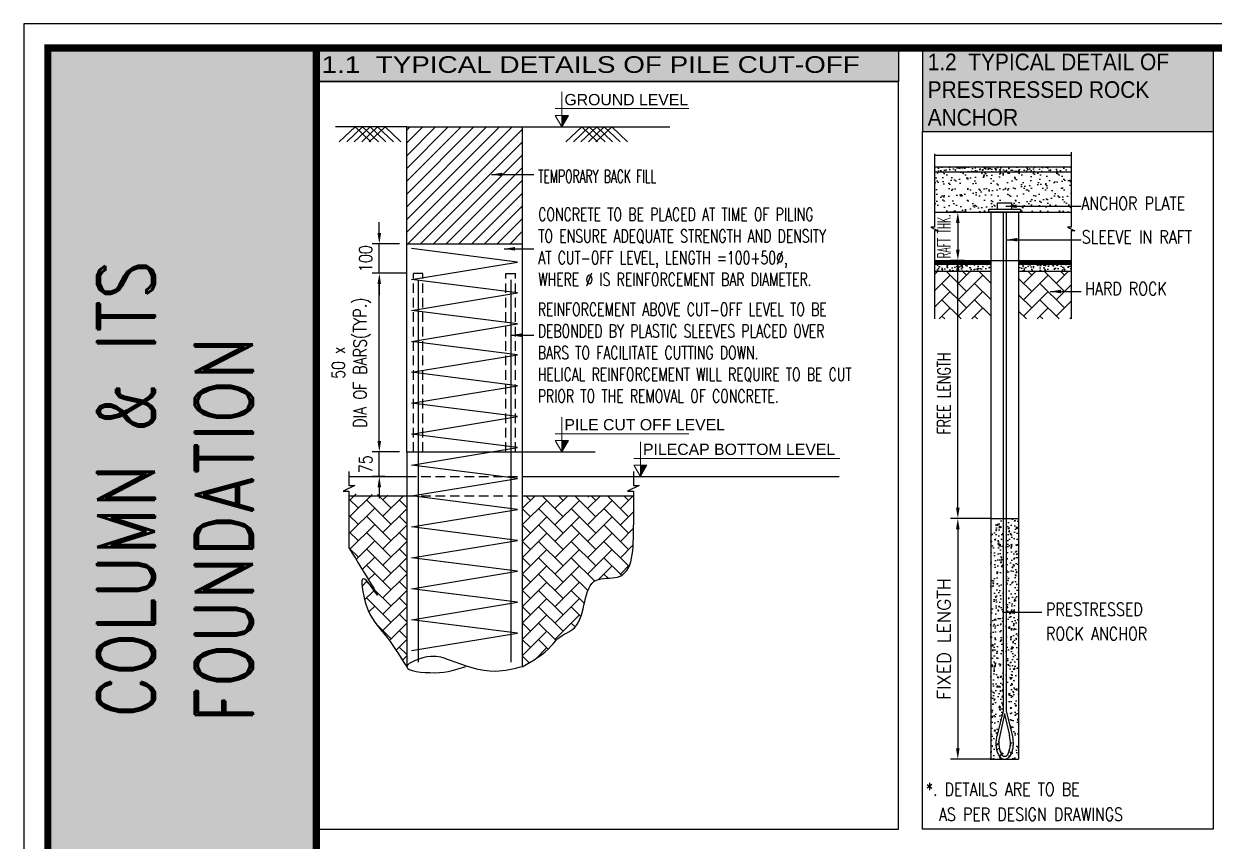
# Model space of a CAD drawing. Header units: inches. Extents: x 74008 to 297778, y 30011 to 129011.
# Drawn here: x 74008 to 98737, y 112036 to 129011 of the extents above; entities that cross this region are included whole.
import ezdxf

# ---------------------------------------------------------------- set-up
doc = ezdxf.new("R2010")
doc.units = ezdxf.units.IN
doc.header["$MEASUREMENT"] = 0
doc.linetypes.add('HIDDEN', pattern=[0.375, 0.25, -0.125])
for name, color, linetype in [('BEAM', 7, 'Continuous'), ('BEAM_BAR', 4, 'Continuous'), ('BEAM_DETAILING_DIMENSION_ARROW', 9, 'Continuous'), ('BEAM_DETAILING_TITLE', 7, 'Continuous'), ('BEAM_LAYOUT_TEXT', 7, 'Continuous'), ('BEAM_SCHEDULE', 7, 'Continuous'), ('BORDER', 5, 'Continuous'), ('COLUMN_CENTER', 1, 'Continuous'), ('HATCH', 8, 'Continuous'), ('RUBBLE', 8, 'Continuous'), ('S-HATCH', 1, 'Continuous'), ('SLABSCHE', 4, 'Continuous')]:
    doc.layers.add(name, color=color, linetype=linetype)
doc.layers.add('Level', color=1, linetype='Continuous', lineweight=15)
doc.styles.add('ARIAL', font='arial.ttf')
doc.styles.add('ROMAND', font='romanD.shx')
doc.styles.add('ROMANS', font='romans.shx')
doc.dimstyles.new('DIM-150', dxfattribs={"dimscale": 150, "dimtxt": 1.8, "dimasz": 1.25, "dimexe": 1, "dimexo": 1, "dimgap": 1, "dimtad": 1, "dimdec": 0, "dimzin": 0, "dimdsep": 46, "dimtxsty": 'ROMANS', "dimblk2": 'DOT', "dimcen": 0.0625, "dimdle": 0.5, "dimclrd": 9, "dimclre": 9, "dimclrt": 7, "dimadec": 0, "dimazin": 0, "dimtfac": 1, "dimtdec": 0, "dimtmove": 0, "dimatfit": 3, "dimfxl": 0, "dimtolj": 1, "dimtzin": 3, "dimarcsym": 0})

# ---------------------------------------------------------------- blocks, each defined once
blk = doc.blocks.new('*T115')
at = {"color": 4}
for p, q in [((0, 0), (12092, 0)), ((0, 0), (0, -696)), ((12092, 0), (12092, -696)), ((0, -696), (12092, -696))]:
    blk.add_line(p, q, dxfattribs=at)
at = {"color": 58}
blk.add_solid([(0, 0), (0, -696), (12092, 0), (12092, -696)], dxfattribs=at)
at = {"color": 3, "insert": (108, -348), "char_height": 345, "width": 11875.85, "attachment_point": 4, "style": 'ARIAL'}
blk.add_mtext('{\\W1.2;1.1  TYPICAL DETAILS OF PILE CUT-OFF}', dxfattribs=at)
blk = doc.blocks.new('*T124')
at = {"layer": 'BEAM_SCHEDULE', "color": 4}
for p, q in [((0, 0), (6038, 0)), ((0, 0), (0, -1735)), ((6038, 0), (6038, -1735)), ((0, -1735), (6038, -1735))]:
    blk.add_line(p, q, dxfattribs=at)
at = {"layer": 'BEAM_SCHEDULE', "color": 58}
blk.add_solid([(0, 0), (0, -1735), (6038, 0), (6038, -1735)], dxfattribs=at)
at = {"layer": 'BEAM_SCHEDULE', "color": 3, "insert": (108, -868), "char_height": 345, "width": 5822.13, "attachment_point": 4, "style": 'ARIAL'}
blk.add_mtext('{\\W0.9;1.2  TYPICAL DETAIL OF\\PPRESTRESSED ROCK ANCHOR}', dxfattribs=at)
blk = doc.blocks.new('*D25')
at = {"layer": 'BEAM_DETAILING_DIMENSION_ARROW', "color": 9, "linetype": 'Continuous', "lineweight": -2}
for p, q in [((93075, 124098), (93561, 124098)), ((93411, 118964), (93411, 123873)), ((94096, 118739), (93261, 118739))]:
    blk.add_line(p, q, dxfattribs=at)
at = {"layer": 'BEAM_DETAILING_DIMENSION_ARROW', "color": 9, "linetype": 'Continuous'}
for points in [[(93373, 123873), (93448, 123873), (93411, 124098)], [(93373, 118964), (93448, 118964), (93411, 118739)]]:
    blk.add_solid(points, dxfattribs=at)
at = {"layer": 'DEFPOINTS', "color": 0, "linetype": 'Continuous'}
for p in [(92925, 124098, 0), (93411, 124098), (94246, 118739, 0)]:
    blk.add_point(p, dxfattribs=at)
at = {"layer": 'BEAM_DETAILING_DIMENSION_ARROW', "color": 7, "linetype": 'Continuous', "lineweight": 0, "insert": (93126, 121337), "char_height": 270, "attachment_point": 5, "rotation": 90, "style": 'ROMANS'}
blk.add_mtext('\\A1;{\\W0.7;FREE LENGTH}', dxfattribs=at)
blk = doc.blocks.new('_DOT')
at = {"color": 0, "linetype": 'ByBlock'}
blk.add_line((-0.5, 0), (-1, 0), dxfattribs=at)
at = {"color": 0, "linetype": 'ByBlock', "const_width": 0.5}
blk.add_lwpolyline([(-0.25, 0, 1), (0.25, 0, 1)], format="xyb", close=True, dxfattribs=at)
blk = doc.blocks.new('*D26')
at = {"layer": 'BEAM_DETAILING_DIMENSION_ARROW', "color": 9, "linetype": 'Continuous', "lineweight": -2}
for p, q in [((94046, 118739), (93261, 118739)), ((93411, 118514), (93411, 113964)), ((94096, 113739), (93261, 113739))]:
    blk.add_line(p, q, dxfattribs=at)
at = {"layer": 'BEAM_DETAILING_DIMENSION_ARROW', "color": 9, "linetype": 'Continuous'}
for points in [[(93373, 118514), (93448, 118514), (93411, 118739)], [(93373, 113964), (93448, 113964), (93411, 113739)]]:
    blk.add_solid(points, dxfattribs=at)
at = {"layer": 'DEFPOINTS', "color": 0, "linetype": 'Continuous'}
for p in [(94196, 118739), (93411, 113739), (94246, 113739, 0)]:
    blk.add_point(p, dxfattribs=at)
at = {"layer": 'BEAM_DETAILING_DIMENSION_ARROW', "color": 7, "linetype": 'Continuous', "lineweight": 0, "insert": (93126, 116239), "char_height": 270, "attachment_point": 5, "rotation": 90, "style": 'ROMANS'}
blk.add_mtext('\\A1;FIXED LENGTH', dxfattribs=at)
blk = doc.blocks.new('*D27')
at = {"layer": 'BEAM_DETAILING_DIMENSION_ARROW', "color": 9, "linetype": 'Continuous', "lineweight": -2}
for p, q in [((93549, 125098), (93261, 125098)), ((93411, 124873), (93411, 124323)), ((93549, 124098), (93261, 124098))]:
    blk.add_line(p, q, dxfattribs=at)
at = {"layer": 'BEAM_DETAILING_DIMENSION_ARROW', "color": 9, "linetype": 'Continuous'}
for points in [[(93373, 124873), (93448, 124873), (93411, 125098)], [(93373, 124323), (93448, 124323), (93411, 124098)]]:
    blk.add_solid(points, dxfattribs=at)
at = {"layer": 'DEFPOINTS', "color": 0, "linetype": 'Continuous'}
for p in [(93699, 125098), (93411, 124098), (93699, 124098, 0)]:
    blk.add_point(p, dxfattribs=at)
at = {"layer": 'BEAM_DETAILING_DIMENSION_ARROW', "color": 7, "linetype": 'Continuous', "lineweight": 0, "insert": (93126, 124598), "char_height": 270, "attachment_point": 5, "rotation": 90, "style": 'ROMANS'}
blk.add_mtext('\\A1;{\\W0.5;RAFT THK.}', dxfattribs=at)
blk = doc.blocks.new('*D92')
at = {"layer": 'BEAM_DETAILING_DIMENSION_ARROW', "color": 9, "lineweight": -2}
for p, q in [((81393, 120346), (81393, 120571)), ((81812, 120121), (81243, 120121)), ((81393, 119609), (81393, 120121)), ((81506, 119609), (81243, 119609)), ((81393, 119384), (81393, 119159))]:
    blk.add_line(p, q, dxfattribs=at)
at = {"layer": 'BEAM_DETAILING_DIMENSION_ARROW', "color": 9}
for points in [[(81355, 120346), (81430, 120346), (81393, 120121)], [(81355, 119384), (81430, 119384), (81393, 119609)]]:
    blk.add_solid(points, dxfattribs=at)
at = {"layer": 'DEFPOINTS', "color": 0}
for p in [(81393, 120121), (81962, 120121), (81656, 119609)]:
    blk.add_point(p, dxfattribs=at)
at = {"layer": 'BEAM_DETAILING_DIMENSION_ARROW', "color": 7, "insert": (81108, 119865), "char_height": 270, "attachment_point": 5, "rotation": 90, "style": 'ROMANS'}
blk.add_mtext('\\A1;{\\W0.8;75}', dxfattribs=at)
blk = doc.blocks.new('*D215')
at = {"layer": 'BEAM_DETAILING_DIMENSION_ARROW', "color": 9, "linetype": 'Continuous', "lineweight": -2}
for p, q in [((81950, 123829), (81243, 123829)), ((81393, 120346), (81393, 123604)), ((81712, 120121), (81243, 120121))]:
    blk.add_line(p, q, dxfattribs=at)
at = {"layer": 'BEAM_DETAILING_DIMENSION_ARROW', "color": 9, "linetype": 'Continuous'}
for points in [[(81355, 123604), (81430, 123604), (81393, 123829)], [(81355, 120346), (81430, 120346), (81393, 120121)]]:
    blk.add_solid(points, dxfattribs=at)
at = {"layer": 'DEFPOINTS', "color": 0, "linetype": 'Continuous'}
for p in [(81393, 123829), (82100, 123829), (81862, 120121)]:
    blk.add_point(p, dxfattribs=at)
at = {"layer": 'BEAM_DETAILING_DIMENSION_ARROW', "color": 7, "linetype": 'Continuous', "lineweight": 0, "insert": (80812, 121975), "char_height": 270, "attachment_point": 5, "rotation": 90, "style": 'ROMANS'}
blk.add_mtext('\\A1;{\\W0.8;50 x \\PDIA OF BARS(TYP.)}', dxfattribs=at)
blk = doc.blocks.new('*D93')
at = {"layer": 'BEAM_DETAILING_DIMENSION_ARROW', "color": 9, "lineweight": -2}
for p, q in [((81393, 124665), (81393, 124890)), ((81812, 124440), (81243, 124440)), ((81393, 123829), (81393, 124440)), ((81506, 123829), (81243, 123829)), ((81393, 123604), (81393, 123379))]:
    blk.add_line(p, q, dxfattribs=at)
at = {"layer": 'BEAM_DETAILING_DIMENSION_ARROW', "color": 9}
for points in [[(81355, 124665), (81430, 124665), (81393, 124440)], [(81355, 123604), (81430, 123604), (81393, 123829)]]:
    blk.add_solid(points, dxfattribs=at)
at = {"layer": 'DEFPOINTS', "color": 0}
for p in [(81393, 124440), (81962, 124440), (81656, 123829)]:
    blk.add_point(p, dxfattribs=at)
at = {"layer": 'BEAM_DETAILING_DIMENSION_ARROW', "color": 7, "insert": (81108, 124134), "char_height": 270, "attachment_point": 5, "rotation": 90, "style": 'ROMANS'}
blk.add_mtext('\\A1;{\\W0.8;100}', dxfattribs=at)

msp = doc.modelspace()

# ---------------------------------------------------------------- hatches: boundary and pattern name
at = {"layer": 'BEAM_DETAILING_DIMENSION_ARROW'}
h = msp.add_hatch(color=138, dxfattribs=at)
h.dxf.hatch_style = 1
h.paths.add_polyline_path([(74507.6, 111786.4), (80085, 111786.4), (80085, 128510.7), (74507.6, 128510.7)])
at = {"layer": 'HATCH', "linetype": 'ByBlock'}
h = msp.add_hatch(dxfattribs=at)
h.set_pattern_fill('AR-SAND', color=256, scale=125, style=0)
h.set_pattern_definition([(37.5, (-552139.6, -133654.44), (-7.87417, 240.85297), [0, -190, 0, -212.5, 0, -203.125]), (7.5, (-552139.6, -133654.44), (221.22209, 352.76826), [0, -102.5, 0, -171.25, 0, -65.625]), (327.5, (-552293.34, -133654.44), (389.26773, 0.70738), [0, -62.5, 0, -225, 0, -293.75]), (317.5, (-552293.34, -133654.44), (375.76583, 109.70945), [0, -31.25, 0, -147.5, 0, -168.75])])
h.paths.add_polyline_path([(95767.6, 125939.1), (92924.7, 125939.1), (92924.7, 125097.6), (94056.2, 125097.6), (94056.2, 125164.3), (94232.6, 125164.3), (94232.6, 125290.6), (94534.6, 125290.6), (94534.6, 125164.3), (94711.1, 125164.3), (94711.1, 125097.6), (95767.6, 125097.6)])
at = {"layer": 'HATCH'}
h = msp.add_hatch(dxfattribs=at)
h.set_pattern_fill('AR-CONC', color=256, scale=37.5, style=0)
h.set_pattern_definition([(50, (-552139.6, -129125.7), (268.97257, -23.53205), [28.125, -309.375]), (355, (-552139.6, -129125.7), (-52.03175, 282.07205), [22.5, -247.5]), (100.451444, (-552117.18, -129127.66), (216.94082, 258.54), [23.90257, -262.92829]), (46.1842, (-552139.6, -129050.7), (400.2155, -62.06973), [42.1875, -464.0625]), (96.635635, (-552106.24, -129055.87), (350.49823, 365.29448), [35.85388, -394.39266]), (351.184164, (-552139.6, -129050.7), (350.49823, 365.29448), [33.75, -371.25]), (21, (-552102.1, -129069.45), (223.840145, -150.982084), [28.125, -309.375]), (326, (-552102.1, -129069.45), (91.24325, 271.93127), [22.5, -247.5]), (71.451445, (-552083.44, -129082.03), (315.08339, 120.94918), [23.90257, -262.92829]), (37.5, (-552139.595, -129125.7), (4.559946, 124.835195), [0, -244.5, 0, -251.25, 0, -248.4375]), (7.5, (-552139.6, -129125.7), (98.651077, 147.904392), [0, -143.25, 0, -238.875, 0, -94.6875]), (327.5, (-552223.22, -129125.7), (200.183414, -8.458077), [0, -93.75, 0, -292.5, 0, -388.125]), (317.5, (-552260.72, -129125.7), (218.694814, 37.53937), [0, -121.875, 0, -194.25, 0, -275.625])])
edge = h.paths.add_edge_path()
edge.add_line((94673.1, 118739), (94416.1, 118739))
edge.add_line((94416.1, 118739), (94416.1, 114760.6))
edge.add_line((94416.1, 114760.6), (94335.6, 114760.6))
edge.add_line((94335.6, 114760.6), (94335.6, 114770))
edge.add_line((94335.6, 114770), (94351.1, 114770))
edge.add_line((94351.1, 114770), (94351.1, 118739))
edge.add_line((94351.1, 118739), (94094.1, 118739))
edge.add_line((94094.1, 118739), (94094.1, 113739))
edge.add_line((94094.1, 113739), (94335.6, 113739))
edge.add_line((94335.6, 113739), (94377.7, 113739))
edge.add_spline(control_points=[(94548.5, 114219.5), (94549.3, 114216.2), (94550.1, 114212.8), (94555.8, 114187.3), (94559.5, 114164.1), (94565.1, 114109.4), (94566.1, 114077.4), (94563.5, 114014.2), (94560, 113982.9), (94551.6, 113938.7), (94548.3, 113924.6), (94540.7, 113897.3), (94536.3, 113884.2), (94526.6, 113859), (94521.2, 113847), (94509.2, 113824.2), (94502.6, 113813.5), (94491, 113797.5), (94486.4, 113791.8), (94476.5, 113781), (94471.3, 113775.9), (94460.2, 113766.4), (94454.3, 113762), (94441.6, 113754.1), (94434.9, 113750.6), (94420.8, 113744.9), (94413.4, 113742.6), (94398, 113739.6), (94390.2, 113738.9), (94374.4, 113739.1), (94366.6, 113740), (94351.4, 113743.3), (94344, 113745.7), (94330, 113751.8), (94323.4, 113755.4), (94308.9, 113764.8), (94301.3, 113771), (94287.3, 113784.4), (94280.8, 113791.7), (94266.6, 113810.3), (94259.2, 113822), (94245.9, 113847.1), (94240, 113860.4), (94227.2, 113894.3), (94221, 113915.7), (94211.1, 113960.5), (94207.4, 113983.9), (94202, 114038.5), (94201.2, 114070), (94203.3, 114119.7), (94204.8, 114138.1), (94209.4, 114174.3), (94212.5, 114191.9), (94217.9, 114215.9), (94219.5, 114222.6), (94221.3, 114229.3)], knot_values=[4.1718624, 4.1718624, 4.1718624, 4.1718624, 4.2085445, 4.2085445, 4.4497687, 4.4497687, 4.7663407, 4.7663407, 5.0829128, 5.0829128, 5.2372848, 5.2372848, 5.3916568, 5.3916568, 5.5460289, 5.5460289, 5.7004009, 5.7004009, 5.7923498, 5.7923498, 5.8842986, 5.8842986, 5.9762475, 5.9762475, 6.0681963, 6.0681963, 6.1601452, 6.1601452, 6.2520941, 6.2520941, 6.3440429, 6.3440429, 6.4359918, 6.4359918, 6.5279406, 6.5279406, 6.6503357, 6.6503357, 6.7727307, 6.7727307, 6.943081, 6.943081, 7.1134314, 7.1134314, 7.3567497, 7.3567497, 7.600068, 7.600068, 7.9119468, 7.9119468, 8.0977995, 8.0977995, 8.2836522, 8.2836522, 8.3582298, 8.3582298, 8.3582298, 8.3582298], degree=3, periodic=0)
edge.add_line((94221.3, 114229.3), (94338, 114685.5))
edge.add_line((94338, 114685.5), (94335.6, 114685.5))
edge.add_line((94335.6, 114685.5), (94335.6, 114676.1))
edge.add_line((94335.6, 114676.1), (94431.6, 114676.1))
edge.add_line((94431.6, 114676.1), (94548.5, 114219.5))
edge.add_spline(control_points=[(94548.5, 114219.5), (94549.3, 114216.2), (94550.1, 114212.8), (94555.8, 114187.3), (94559.5, 114164.1), (94565.1, 114109.4), (94566.1, 114077.4), (94563.5, 114014.2), (94560, 113982.9), (94551.6, 113938.7), (94548.3, 113924.6), (94540.7, 113897.3), (94536.3, 113884.2), (94526.6, 113859), (94521.2, 113847), (94509.2, 113824.2), (94502.6, 113813.5), (94491, 113797.5), (94486.4, 113791.8), (94476.5, 113781), (94471.3, 113775.9), (94460.2, 113766.4), (94454.3, 113762), (94441.6, 113754.1), (94434.9, 113750.6), (94420.8, 113744.9), (94413.4, 113742.6), (94398, 113739.6), (94390.2, 113738.9), (94374.4, 113739.1), (94366.6, 113740), (94351.4, 113743.3), (94344, 113745.7), (94330, 113751.8), (94323.4, 113755.4), (94308.9, 113764.8), (94301.3, 113771), (94287.3, 113784.4), (94280.8, 113791.7), (94266.6, 113810.3), (94259.2, 113822), (94245.9, 113847.1), (94240, 113860.4), (94227.2, 113894.3), (94221, 113915.7), (94211.1, 113960.5), (94207.4, 113983.9), (94202, 114038.5), (94201.2, 114070), (94203.3, 114119.7), (94204.8, 114138.1), (94209.4, 114174.3), (94212.5, 114191.9), (94217.9, 114215.9), (94219.5, 114222.6), (94221.3, 114229.3)], knot_values=[4.1718624, 4.1718624, 4.1718624, 4.1718624, 4.2085445, 4.2085445, 4.4497687, 4.4497687, 4.7663407, 4.7663407, 5.0829128, 5.0829128, 5.2372848, 5.2372848, 5.3916568, 5.3916568, 5.5460289, 5.5460289, 5.7004009, 5.7004009, 5.7923498, 5.7923498, 5.8842986, 5.8842986, 5.9762475, 5.9762475, 6.0681963, 6.0681963, 6.1601452, 6.1601452, 6.2520941, 6.2520941, 6.3440429, 6.3440429, 6.4359918, 6.4359918, 6.5279406, 6.5279406, 6.6503357, 6.6503357, 6.7727307, 6.7727307, 6.943081, 6.943081, 7.1134314, 7.1134314, 7.3567497, 7.3567497, 7.600068, 7.600068, 7.9119468, 7.9119468, 8.0977995, 8.0977995, 8.2836522, 8.2836522, 8.3582298, 8.3582298, 8.3582298, 8.3582298], degree=3, periodic=0)
edge.add_line((94398.8, 113739), (94673.1, 113739))
edge.add_line((94673.1, 113739), (94673.1, 118739))
at = {"layer": 'Level'}
for points in [[(85320.4, 127106.1), (85184.7, 127106.1), (85184.7, 126871)], [(85320.4, 120355.7), (85184.7, 120355.7), (85184.7, 120120.6)], [(86953.2, 119843.9), (86817.5, 119843.9), (86817.5, 119608.8)]]:
    msp.add_hatch(color=11, dxfattribs=at).paths.add_polyline_path(points)
at = {"layer": 'S-HATCH'}
h = msp.add_hatch(dxfattribs=at)
h.set_pattern_fill('ANSI31', color=125, scale=1500, style=0)
h.set_pattern_definition([(45, (-687431.76, -129232.14), (-132.58252, 132.58252), [])])
h.paths.add_polyline_path([(84362.1, 126871), (81962.1, 126871), (81962.1, 124440.3), (84362.1, 124440.3)])
h = msp.add_hatch(dxfattribs=at)
h.set_pattern_fill('AR-CONC', color=8, scale=30, style=0)
h.set_pattern_definition([(50, (-552139.6, -133400.54), (215.178055, -18.82564), [22.5, -247.5]), (355, (-552139.6, -133400.54), (-41.6254, 225.65764), [18, -198]), (100.451444, (-552121.66, -133402.11), (173.552654, 206.832), [19.12206, -210.342634]), (46.1842, (-552139.6, -133340.54), (320.1724, -49.65578), [33.75, -371.25]), (96.635635, (-552112.9, -133344.68), (280.39858, 292.23558), [28.6831, -315.51413]), (351.184164, (-552139.6, -133340.54), (280.39858, 292.23558), [27, -297]), (21, (-552109.6, -133355.54), (179.072116, -120.785667), [22.5, -247.5]), (326, (-552109.6, -133355.54), (72.9946, 217.545014), [18, -198]), (71.451445, (-552094.67, -133365.6), (252.06671, 96.759346), [19.12206, -210.342634]), (37.5, (-552139.595, -133400.54), (3.647957, 99.868156), [0, -195.6, 0, -201, 0, -198.75]), (7.5, (-552139.6, -133400.54), (78.920861, 118.323514), [0, -114.6, 0, -191.1, 0, -75.75]), (327.5, (-552206.495, -133400.54), (160.146731, -6.7664615), [0, -75, 0, -234, 0, -310.5]), (317.5, (-552236.5, -133400.54), (174.95585, 30.031495), [0, -97.5, 0, -155.4, 0, -220.5])])
h.paths.add_polyline_path([(95767.6, 126039.1), (92924.7, 126039.1), (92924.7, 125939.1), (95767.6, 125939.1)])
h = msp.add_hatch(dxfattribs=at)
h.set_pattern_fill('AR-CONC', color=8, scale=30, style=0)
h.set_pattern_definition([(50, (-366761.4, 34470.08), (215.178055, -18.82564), [22.5, -247.5]), (355, (-366761.4, 34470.08), (-41.6254, 225.65764), [18, -198]), (100.451444, (-366743.46, 34468.52), (173.55265, 206.832), [19.12206, -210.34263]), (46.1842, (-366761.4, 34530.08), (320.1724, -49.65578), [33.75, -371.25]), (96.635635, (-366734.7, 34525.95), (280.39858, 292.23558), [28.6831, -315.51413]), (351.18416, (-366761.4, 34530.1), (280.39858, 292.23558), [27, -297]), (21, (-366731.4, 34515.08), (179.072116, -120.78567), [22.5, -247.5]), (326, (-366731.4, 34515.08), (72.9946, 217.54501), [18, -198]), (71.451445, (-366716.47, 34505.02), (252.06671, 96.75935), [19.12206, -210.34263]), (37.5, (-366761.4, 34470.084), (3.647957, 99.868156), [0, -195.6, 0, -201, 0, -198.75]), (7.5, (-366761.4, 34470.08), (78.920861, 118.323514), [0, -114.6, 0, -191.1, 0, -75.75]), (327.5, (-366828.3, 34470.084), (160.146731, -6.766462), [0, -75, 0, -234, 0, -310.5]), (317.5, (-366858.3, 34470.08), (174.95585, 30.031495), [0, -97.5, 0, -155.4, 0, -220.5])])
h.paths.add_polyline_path([(94673.1, 124022.6), (94673.1, 123872.6), (95767.6, 123872.6), (95767.6, 124022.6)])
h.paths.add_polyline_path([(94094.1, 123872.6), (94094.1, 124022.6), (92924.7, 124022.6), (92924.7, 123872.6)])
h = msp.add_hatch(dxfattribs=at)
h.set_pattern_fill('AR-HBONE', color=8, scale=60)
h.set_pattern_definition([(45, (-552139.6, -133654.44), (3e-14, 339.411255), [720, -240]), (135, (-551969.9, -133484.73), (3e-14, 339.411255), [720, -240])])
h.paths.add_polyline_path([(94094.1, 123872.6), (92924.7, 123872.6), (92924.7, 122883.2), (94094.1, 122883.2)])
h.paths.add_polyline_path([(95767.6, 123872.6), (94673.1, 123872.6), (94673.1, 122883.2), (95767.6, 122883.2)])
h = msp.add_hatch(dxfattribs=at)
h.set_pattern_fill('AR-HBONE', color=8, scale=60)
h.set_pattern_definition([(45, (-472452.5, -388975.18), (3e-14, 339.411255), [720, -240]), (135, (-472282.8, -388805.47), (3e-14, 339.411255), [720, -240])])
edge = h.paths.add_edge_path()
edge.add_spline(control_points=[(80763.1, 118128), (81094.9, 117589.2), (81566.3, 116786.5), (80950.4, 117746.6), (81113.4, 116735.4), (81525.6, 116353.4), (81809, 115900.3), (81962.1, 115655.5)], knot_values=[0, 0, 0, 0, 974.5009936, 1346.8206088, 1900.4526651, 2604.151059, 3431.278853, 3431.278853, 3431.278853, 3431.278853], degree=3, periodic=0)
edge.add_line((81962.1, 115655.5), (81962.1, 119208.8))
edge.add_line((81962.1, 119208.8), (80763.1, 119256.8))
edge.add_line((80763.1, 119256.8), (80763.1, 118176))
h = msp.add_hatch(dxfattribs=at)
h.set_pattern_fill('AR-HBONE', color=8, scale=60)
h.set_pattern_definition([(45, (-663699.2, -127470.67), (3e-14, 339.411255), [720, -240]), (135, (-663529.5, -127300.97), (3e-14, 339.411255), [720, -240])])
edge = h.paths.add_edge_path()
edge.add_spline(control_points=[(84362.1, 115658.4), (84584.5, 115784.2), (84864.6, 115942.7), (85138.6, 116315.6), (85735.9, 116492.2), (85571.5, 117570.8), (86679, 117421.3), (86675, 118109.3), (86672.2, 118604.9)], knot_values=[0.0087642, 0.0087642, 0.0087642, 0.0087642, 752.8958981, 948.1940454, 1366.997179, 2445.6334934, 2886.0923648, 4020.2647331, 4020.2647331, 4020.2647331, 4020.2647331], degree=3, periodic=0)
edge.add_line((86672.2, 118604.9), (86672.2, 119208.8))
edge.add_line((86672.2, 119208.8), (84362.1, 119208.8))
edge.add_line((84362.1, 119208.8), (84362.1, 115658.4))

# ---------------------------------------------------------------- linework, layer by layer
at = {"color": 8}
for points in [[(92176.8, 127814.7), (80085, 127814.7), (80085, 112286.4), (92176.8, 112286.4)], [(92676.8, 126775.5), (98715, 126775.5), (98715, 112286.4), (92676.8, 112286.4)]]:
    msp.add_lwpolyline(points, close=True, dxfattribs=at)
at = {"color": 11, "const_width": 75, "elevation": 0}
for points in [[(92924.7, 124060.1), (94094.1, 124060.1)], [(94673.1, 124060.1), (95767.6, 124060.1)]]:
    msp.add_lwpolyline(points, dxfattribs=at)
at = {"layer": 'BEAM'}
for p, q in [((81962.1, 126871), (80481.5, 126871)), ((84362.1, 126871), (87430.1, 126871)), ((81962.1, 120120.6), (81962.1, 115655.5)), ((81962.1, 120120.6), (84362.1, 120120.6)), ((84362.1, 120120.6), (84362.1, 115655.5)), ((84362.1, 120120.6), (85880.4, 120120.6)), ((80763.1, 119608.8), (81962.1, 119608.8)), ((84362.1, 119608.8), (86672.2, 119608.8)), ((86646.9, 119608.8), (90945.4, 119608.8)), ((80763.1, 119208.8), (81962.1, 119208.8)), ((84362.1, 119208.8), (86672.2, 119208.8))]:
    msp.add_line(p, q, dxfattribs=at)
at = {"layer": 'BEAM', "color": 3}
for p, q in [((80887.9, 126871), (80558.9, 126559.1)), ((81044.2, 126871), (80715.2, 126559.1)), ((81200.5, 126871), (80871.5, 126559.1)), ((80887.9, 126871), (81216.8, 126559.1)), ((81356.8, 126871), (81027.8, 126559.1)), ((81044.2, 126871), (81373.1, 126559.1)), ((81513, 126871), (81184.1, 126559.1)), ((81200.5, 126871), (81529.4, 126559.1)), ((81356.8, 126871), (81685.7, 126559.1)), ((81513, 126871), (81842, 126559.1)), ((85597.1, 126871), (85268.1, 126559.1)), ((85753.4, 126871), (85424.4, 126559.1)), ((85909.7, 126871), (85580.7, 126559.1)), ((85597.1, 126871), (85926, 126559.1)), ((86066, 126871), (85737, 126559.1)), ((85753.4, 126871), (86082.3, 126559.1)), ((86222.2, 126871), (85893.3, 126559.1)), ((85909.7, 126871), (86238.6, 126559.1)), ((86066, 126871), (86394.9, 126559.1)), ((86222.2, 126871), (86551.2, 126559.1)), ((94351.1, 125097.6, 0), (94351.1, 114736.8, 0)), ((94416.1, 125097.6, 0), (94416.1, 114736.8, 0)), ((94351.1, 114736.8, 0), (94218.8, 114219.5, 0)), ((94383.6, 114676.1, 0), (94284.3, 114229, 0)), ((94383.6, 114676.1, 0), (94483, 114229, 0)), ((94416.1, 114736.8, 0), (94548.5, 114219.5, 0))]:
    msp.add_line(p, q, dxfattribs=at)
at = {"layer": 'BEAM', "linetype": 'Continuous'}
for p, q in [((92924.7, 126284.5, 0), (95767.6, 126284.5, 0)), ((92924.7, 126039.1, 0), (95767.6, 126039.1, 0)), ((92924.7, 125939.1, 0), (95767.6, 125939.1, 0)), ((92924.7, 125097.6), (95767.6, 125097.6, 0)), ((92924.7, 124097.6, 0), (95767.6, 124097.6, 0)), ((92924.7, 124022.6, 0), (94094.1, 124022.6, 0)), ((94673.1, 124022.6, 0), (95767.6, 124022.6, 0)), ((92924.7, 123872.6, 0), (94094.1, 123872.6, 0)), ((94673.1, 123872.6, 0), (95767.6, 123872.6, 0))]:
    msp.add_line(p, q, dxfattribs=at)
at = {"layer": 'BEAM', "color": 6}
for p, q in [((94232.6, 125290.6, 0), (94534.6, 125290.6, 0)), ((94094.1, 125097.6), (94094.1, 118739, 0)), ((94673.1, 125097.6, 0), (94673.1, 118739, 0)), ((94094.1, 118739, 0), (94094.1, 113739, 0)), ((94094.1, 118739, 0), (94673.1, 118739, 0)), ((94673.1, 118739, 0), (94673.1, 113739, 0)), ((94083.6, 113739, 0), (94673.1, 113739, 0))]:
    msp.add_line(p, q, dxfattribs=at)
at = {"layer": 'BEAM', "color": 5, "linetype": 'HIDDEN', "ltscale": 800}
for p, q in [((82299.8, 123828.5), (82099.8, 123828.5)), ((84024.4, 123828.5), (84224.4, 123828.5))]:
    msp.add_line(p, q, dxfattribs=at)
at = {"layer": 'BEAM', "color": 8, "linetype": 'HIDDEN', "ltscale": 800}
for p, q in [((81962.1, 119608.8), (84362.1, 119608.8)), ((81962.1, 119208.8), (84362.1, 119208.8))]:
    msp.add_line(p, q, dxfattribs=at)
at = {"layer": 'BEAM', "color": 224, "const_width": 150}
for points in [[(74507.6, 111786.4), (80085, 111786.4), (80085, 128510.7), (74507.6, 128510.7)], [(140519.5, 60418), (74507.6, 60418), (74507.6, 128510.7), (140519.5, 128510.7)]]:
    msp.add_lwpolyline(points, close=True, dxfattribs=at)
at = {"layer": 'BEAM', "color": 6}
for points in [[(81962.1, 124440.3), (81962.1, 126871), (84362.1, 126871), (84362.1, 124440.3)], [(81962.1, 120120.6), (81962.1, 124440.3), (84362.1, 124440.3), (84362.1, 120120.6)]]:
    msp.add_lwpolyline(points, dxfattribs=at)
at = {"layer": 'BEAM', "color": 8}
for points in [[(92924.7, 126309.6), (92924.7, 124786.6), (92849.7, 124786.6), (92999.7, 124711.6), (92924.7, 124711.6), (92924.7, 122883.2)], [(95767.6, 126342.3), (95767.6, 124786.6), (95692.6, 124786.6), (95842.6, 124711.6), (95767.6, 124711.6), (95767.6, 122881.6)]]:
    msp.add_lwpolyline(points, dxfattribs=at)
at = {"layer": 'BEAM', "color": 6, "elevation": 0}
msp.add_lwpolyline([(94056.2, 125164.3), (94711.1, 125164.3), (94711.1, 125097.6), (94056.2, 125097.6)], close=True, dxfattribs=at)
for points in [[(94232.6, 125164.3), (94232.6, 125290.6)], [(94534.6, 125164.3), (94534.6, 125290.6)]]:
    msp.add_lwpolyline(points, dxfattribs=at)
at = {"layer": 'BEAM', "color": 5, "linetype": 'HIDDEN', "ltscale": 800}
for points in [[(82099.8, 120120.6), (82099.8, 123828.5)], [(82299.8, 120120.6), (82299.8, 123828.5)], [(84024.4, 120120.6), (84024.4, 123828.5)], [(84224.4, 120120.6), (84224.4, 123828.5)]]:
    msp.add_lwpolyline(points, dxfattribs=at)
at = {"layer": 'BEAM', "color": 8, "elevation": 3.7}
for points in [[(80763.1, 119712.4), (80763.1, 119424.7), (80883.1, 119424.7), (80643.1, 119304.7), (80763.1, 119304.7), (80763.1, 118128)], [(86672.2, 119712.4), (86672.2, 119424.7), (86792.2, 119424.7), (86552.2, 119304.7), (86672.2, 119304.7), (86672.2, 118604.9)]]:
    msp.add_lwpolyline(points, dxfattribs=at)
at = {"layer": 'BEAM', "color": 3}
msp.add_ellipse((94383.6, 114072.9, 0), major_axis=(0, 273.9), ratio=0.4444343, start_param=0.9336574, end_param=5.3495279, dxfattribs=at)
at = {"layer": 'BEAM', "color": 8}
msp.add_spline([(84362.1, 115658.4), (83812.9, 115561.9), (82853.6, 115794.9), (82464.8, 115872.6), (81962.1, 115658.4), (82542.5, 115536), (83190.7, 115665.5)], degree=3, dxfattribs=at)
at = {"layer": 'BEAM', "color": 3}
msp.add_open_spline([(94221.3, 114229.3, 0), (94219.5, 114222.6, 0), (94217.9, 114215.9, 0), (94212.5, 114191.9, 0), (94209.4, 114174.3, 0), (94204.8, 114138.1, 0), (94203.3, 114119.7, 0), (94201.2, 114070, 0), (94202, 114038.5, 0), (94207.4, 113983.9, 0), (94211.1, 113960.5, 0), (94221, 113915.7, 0), (94227.2, 113894.3, 0), (94240, 113860.4, 0), (94245.9, 113847.1, 0), (94259.2, 113822, 0), (94266.6, 113810.3, 0), (94280.8, 113791.7, 0), (94287.3, 113784.4, 0), (94301.3, 113771, 0), (94308.9, 113764.8, 0), (94323.4, 113755.4, 0), (94330, 113751.8, 0), (94344, 113745.7, 0), (94351.4, 113743.3, 0), (94366.6, 113740, 0), (94374.4, 113739.1, 0), (94390.2, 113738.9, 0), (94398, 113739.6, 0), (94413.4, 113742.6, 0), (94420.8, 113744.9, 0), (94434.9, 113750.6, 0), (94441.6, 113754.1, 0), (94454.3, 113762, 0), (94460.2, 113766.4, 0), (94471.3, 113775.9, 0), (94476.5, 113781, 0), (94486.4, 113791.8, 0), (94491, 113797.5, 0), (94502.6, 113813.5, 0), (94509.2, 113824.2, 0), (94521.2, 113847, 0), (94526.6, 113859, 0), (94536.3, 113884.2, 0), (94540.7, 113897.3, 0), (94548.3, 113924.6, 0), (94551.6, 113938.7, 0), (94560, 113982.9, 0), (94563.5, 114014.2, 0), (94566.1, 114077.4, 0), (94565.1, 114109.4, 0), (94559.5, 114164.1, 0), (94555.8, 114187.3, 0), (94550.1, 114212.8, 0), (94549.3, 114216.2, 0), (94548.5, 114219.5, 0)], degree=3, knots=[4.1718624, 4.1718624, 4.1718624, 4.1718624, 4.24644, 4.24644, 4.4322927, 4.4322927, 4.6181454, 4.6181454, 4.9300242, 4.9300242, 5.1733425, 5.1733425, 5.4166608, 5.4166608, 5.5870111, 5.5870111, 5.7573615, 5.7573615, 5.8797565, 5.8797565, 6.0021516, 6.0021516, 6.0941004, 6.0941004, 6.1860493, 6.1860493, 6.2779981, 6.2779981, 6.369947, 6.369947, 6.4618959, 6.4618959, 6.5538447, 6.5538447, 6.6457936, 6.6457936, 6.7377424, 6.7377424, 6.8296913, 6.8296913, 6.9840633, 6.9840633, 7.1384353, 7.1384353, 7.2928074, 7.2928074, 7.4471794, 7.4471794, 7.7637515, 7.7637515, 8.0803235, 8.0803235, 8.3215477, 8.3215477, 8.3582298, 8.3582298, 8.3582298, 8.3582298], dxfattribs=at)
at = {"layer": 'BEAM_BAR'}
for p, q in [((82199.8, 123690.8), (82199.8, 115754.8)), ((84124.4, 123690.8), (84124.4, 115754.8))]:
    msp.add_line(p, q, dxfattribs=at)
at = {"layer": 'BORDER'}
msp.add_lwpolyline([(74007.6, 30010.7), (220692.6, 30010.7), (220692.6, 129010.7), (74007.6, 129010.7)], close=True, dxfattribs=at)
at = {"layer": 'Level'}
for p, q in [((85184.7, 126871), (85184.7, 127595.3)), ((85048.9, 127249), (87820.6, 127249)), ((85184.7, 120120.6), (85184.7, 120844.9)), ((85048.9, 120498.6), (87820.6, 120498.6)), ((86817.5, 119608.8), (86817.5, 120333.1)), ((86681.8, 119986.8), (90957.4, 119986.8))]:
    msp.add_line(p, q, dxfattribs=at)
for points in [[(85184.7, 126871), (85320.4, 127106.1), (85048.9, 127106.1)], [(85184.7, 120120.6), (85320.4, 120355.7), (85048.9, 120355.7)], [(86817.5, 119608.8), (86953.2, 119843.9), (86681.8, 119843.9)]]:
    msp.add_lwpolyline(points, close=True, dxfattribs=at)
at = {"layer": 'RUBBLE'}
for p, q in [((81214.8, 119182.3), (81214.8, 119208.8)), ((85736, 119182.3), (85736, 119208.8))]:
    msp.add_line(p, q, dxfattribs=at)
at = {"layer": 'S-HATCH', "color": 8}
for points in [[(84362.1, 115658.4), (84972.5, 116099.1), (85103.2, 116244.2), (85451.8, 116476.3), (85902, 117456.5), (86337.7, 117521.1), (86672.2, 118604.9, 3.7)], [(80763.1, 118128, 3.7), (81313.1, 117202.2), (81072.7, 117486.5), (81122.2, 116935.1), (81497.1, 116339.6), (81962.1, 115655.5)]]:
    msp.add_spline(points, degree=3, dxfattribs=at)
at = {"layer": 'SLABSCHE', "color": 1}
for points in [[(82062.1, 123701), (84262.1, 124063.7), (82062.1, 124343.3)], [(82062.1, 123058.7), (84262.1, 123421.4), (82062.1, 123701)], [(82062.1, 122416.5), (84262.1, 122779.2), (82062.1, 123058.7)], [(82062.1, 121774.2), (84262.1, 122136.9), (82062.1, 122416.5)], [(82062.1, 121132), (84262.1, 121494.7), (82062.1, 121774.2)], [(82062.1, 120489.7), (84262.1, 120852.4), (82062.1, 121132)], [(82062.1, 119847.4), (84262.1, 120210.1), (82062.1, 120489.7)], [(82062.1, 119205.2), (84262.1, 119567.9), (82062.1, 119847.4)], [(82062.1, 118562.9), (84262.1, 118925.6), (82062.1, 119205.2)], [(82062.1, 117920.7), (84262.1, 118283.4), (82062.1, 118562.9)], [(82062.1, 117278.4), (84262.1, 117641.1), (82062.1, 117920.7)], [(82062.1, 116636.1), (84262.1, 116998.8), (82062.1, 117278.4)], [(82062.1, 115993.9), (84262.1, 116356.6), (82062.1, 116636.1)]]:
    msp.add_lwpolyline(points, dxfattribs=at)

# ---------------------------------------------------------------- block references
for name, p in [('*T115', (80085, 128510.7)), ('*T124', (92676.8, 128510.7))]:
    msp.add_blockref(name, p)

# ---------------------------------------------------------------- texts
at = {"layer": 'BEAM_DETAILING_TITLE', "color": 3, "style": 'ROMAND', "width": 0.8}
for s, p in [('COLUMN & ITS', (76729.5, 114602.1)), ('FOUNDATION', (78762.5, 114495.6))]:
    msp.add_text(s, height=1200, rotation=90, dxfattribs=at).set_placement(p)
at = {"layer": 'BEAM_LAYOUT_TEXT', "color": 7, "style": 'ROMANS', "width": 0.6}
msp.add_text('TEMPORARY BACK FILL', height=270, dxfattribs=at).set_placement((84695.2, 125710.5))
at = {"layer": 'BEAM_LAYOUT_TEXT', "color": 7, "char_height": 270, "attachment_point": 1, "style": 'ROMANS'}
for s, insert, width in [('{\\W0.7;CONCRETE TO BE PLACED AT TIME OF PILING \\PTO ENSURE ADEQUATE STRENGTH AND DENSITY \\PAT CUT-OFF LEVEL, LENGTH =100+50∅,\\PWHERE ∅ IS REINFORCEMENT BAR DIAMETER.}', (84694.1, 125187.1), 7096.167), ('{\\W0.70000x;REINFORCEMENT ABOVE CUT-OFF LEVEL TO BE}\\P{\\W0.70000x;DEBONDED BY PLASTIC SLEEVES PLACED OVER}\\P{\\W0.70000x;BARS TO FACILITATE CUTTING DOWN.}\\P{\\W0.70000x;HELICAL REINFORCEMENT WILL REQUIRE TO BE CUT}\\P{\\W0.70000x;PRIOR TO THE REMOVAL OF CONCRETE.}', (84684.8, 123214.8), 8414.023)]:
    msp.add_mtext(s, dxfattribs=dict(at, insert=insert, width=width))
at = {"layer": 'COLUMN_CENTER', "color": 7, "style": 'ROMANS', "width": 0.8}
for s, p in [('ANCHOR PLATE', (95975.6, 125147.1)), ('SLEEVE IN RAFT', (95987.8, 124450.2)), ('HARD ROCK ', (96056.6, 123374.2)), ('PRESTRESSED', (95243.3, 116714.6)), ('ROCK ANCHOR  ', (95243.3, 116210.1)), ('*. DETAILS ARE TO BE ', (92747.6, 112980)), ('AS PER DESIGN DRAWINGS', (93018.5, 112459))]:
    msp.add_text(s, height=270, dxfattribs=at).set_placement(p)
at = {"layer": 'Level', "style": 'ARIAL'}
for s, p in [('GROUND LEVEL', (85238.3, 127319, 0)), ('PILE CUT OFF LEVEL ', (85238.3, 120568.6, 0)), ('PILECAP BOTTOM LEVEL', (86871.2, 120056.8, 0))]:
    msp.add_text(s, height=234.783, dxfattribs=at).set_placement(p)

# ---------------------------------------------------------------- dimensions: what is measured, and where the dimension line sits
at = {"layer": 'BEAM_DETAILING_DIMENSION_ARROW', "color": 9}
for base, p1, p2, text, picture, middle in [((81393, 124440.3), (81656.3, 123828.5), (81962.1, 124440.3), '{\\W0.8;100}', '*D93', (81393, 124134.4)), ((81393, 120120.6), (81656.3, 119608.8), (81962.1, 120120.6), '{\\W0.8;75}', '*D92', (81393, 119864.7))]:
    dim = msp.add_linear_dim(base=base, p1=p1, p2=p2, angle=90, text=text, dimstyle='DIM-150', override={"dimasz": 1.5}, dxfattribs=at)
    dim.commit()
    dim.dimension.update_dxf_attribs({"geometry": picture, "text_midpoint": middle, "dimtype": 128})
at = {"layer": 'BEAM_DETAILING_DIMENSION_ARROW', "linetype": 'Continuous', "lineweight": 0}
for base, p1, p2, angle, text, picture, middle in [((93410.9, 124097.6), (93699, 125097.6), (93699, 124097.6, 0), 270, '{\\W0.5;RAFT THK.}', '*D27', (93410.9, 124597.6)), ((93410.9, 124097.6), (94246.1, 118739, 0), (92924.7, 124097.6, 0), 90, '{\\W0.7;FREE LENGTH}', '*D25', (93410.9, 121337.2)), ((81393, 123828.5), (81862.1, 120120.6), (82099.8, 123828.5), 90, '{\\W0.8;50 x \\PDIA OF BARS(TYP.)}', '*D215', (81393, 121974.6))]:
    dim = msp.add_linear_dim(base=base, p1=p1, p2=p2, angle=angle, text=text, dimstyle='DIM-150', override={"dimasz": 1.5}, dxfattribs=at)
    dim.commit()
    dim.dimension.update_dxf_attribs({"geometry": picture, "text_midpoint": middle, "dimtype": 128})
dim = msp.add_linear_dim(base=(93410.9, 113739), p1=(94196.1, 118739), p2=(94246.1, 113739, 0), angle=90, text='FIXED LENGTH', dimstyle='DIM-150', override={"dimasz": 1.5}, dxfattribs=at)
dim.commit()
dim.dimension.update_dxf_attribs({"geometry": '*D26', "text_midpoint": (93125.9, 116239)})

# ---------------------------------------------------------------- leaders
at = {"layer": 'BEAM_DETAILING_DIMENSION_ARROW', "color": 9}
for points in [[(83723.4, 125882.2), (84605.4, 125882.2)], [(94411.2, 125221.8), (95970.8, 125221.8)], [(94423.9, 124527), (95970.8, 124527)], [(83986.5, 124338.1), (84605.4, 124338.1)], [(95327.6, 123451), (95970.8, 123451)], [(84124.4, 122544.1), (84605.4, 122544.1)], [(94373.1, 116791.4), (95157.5, 116791.4)]]:
    msp.add_leader(points, dimstyle='DIM-150', override={"dimasz": 1.5}, dxfattribs=at)

doc.saveas('drawing.dxf')
